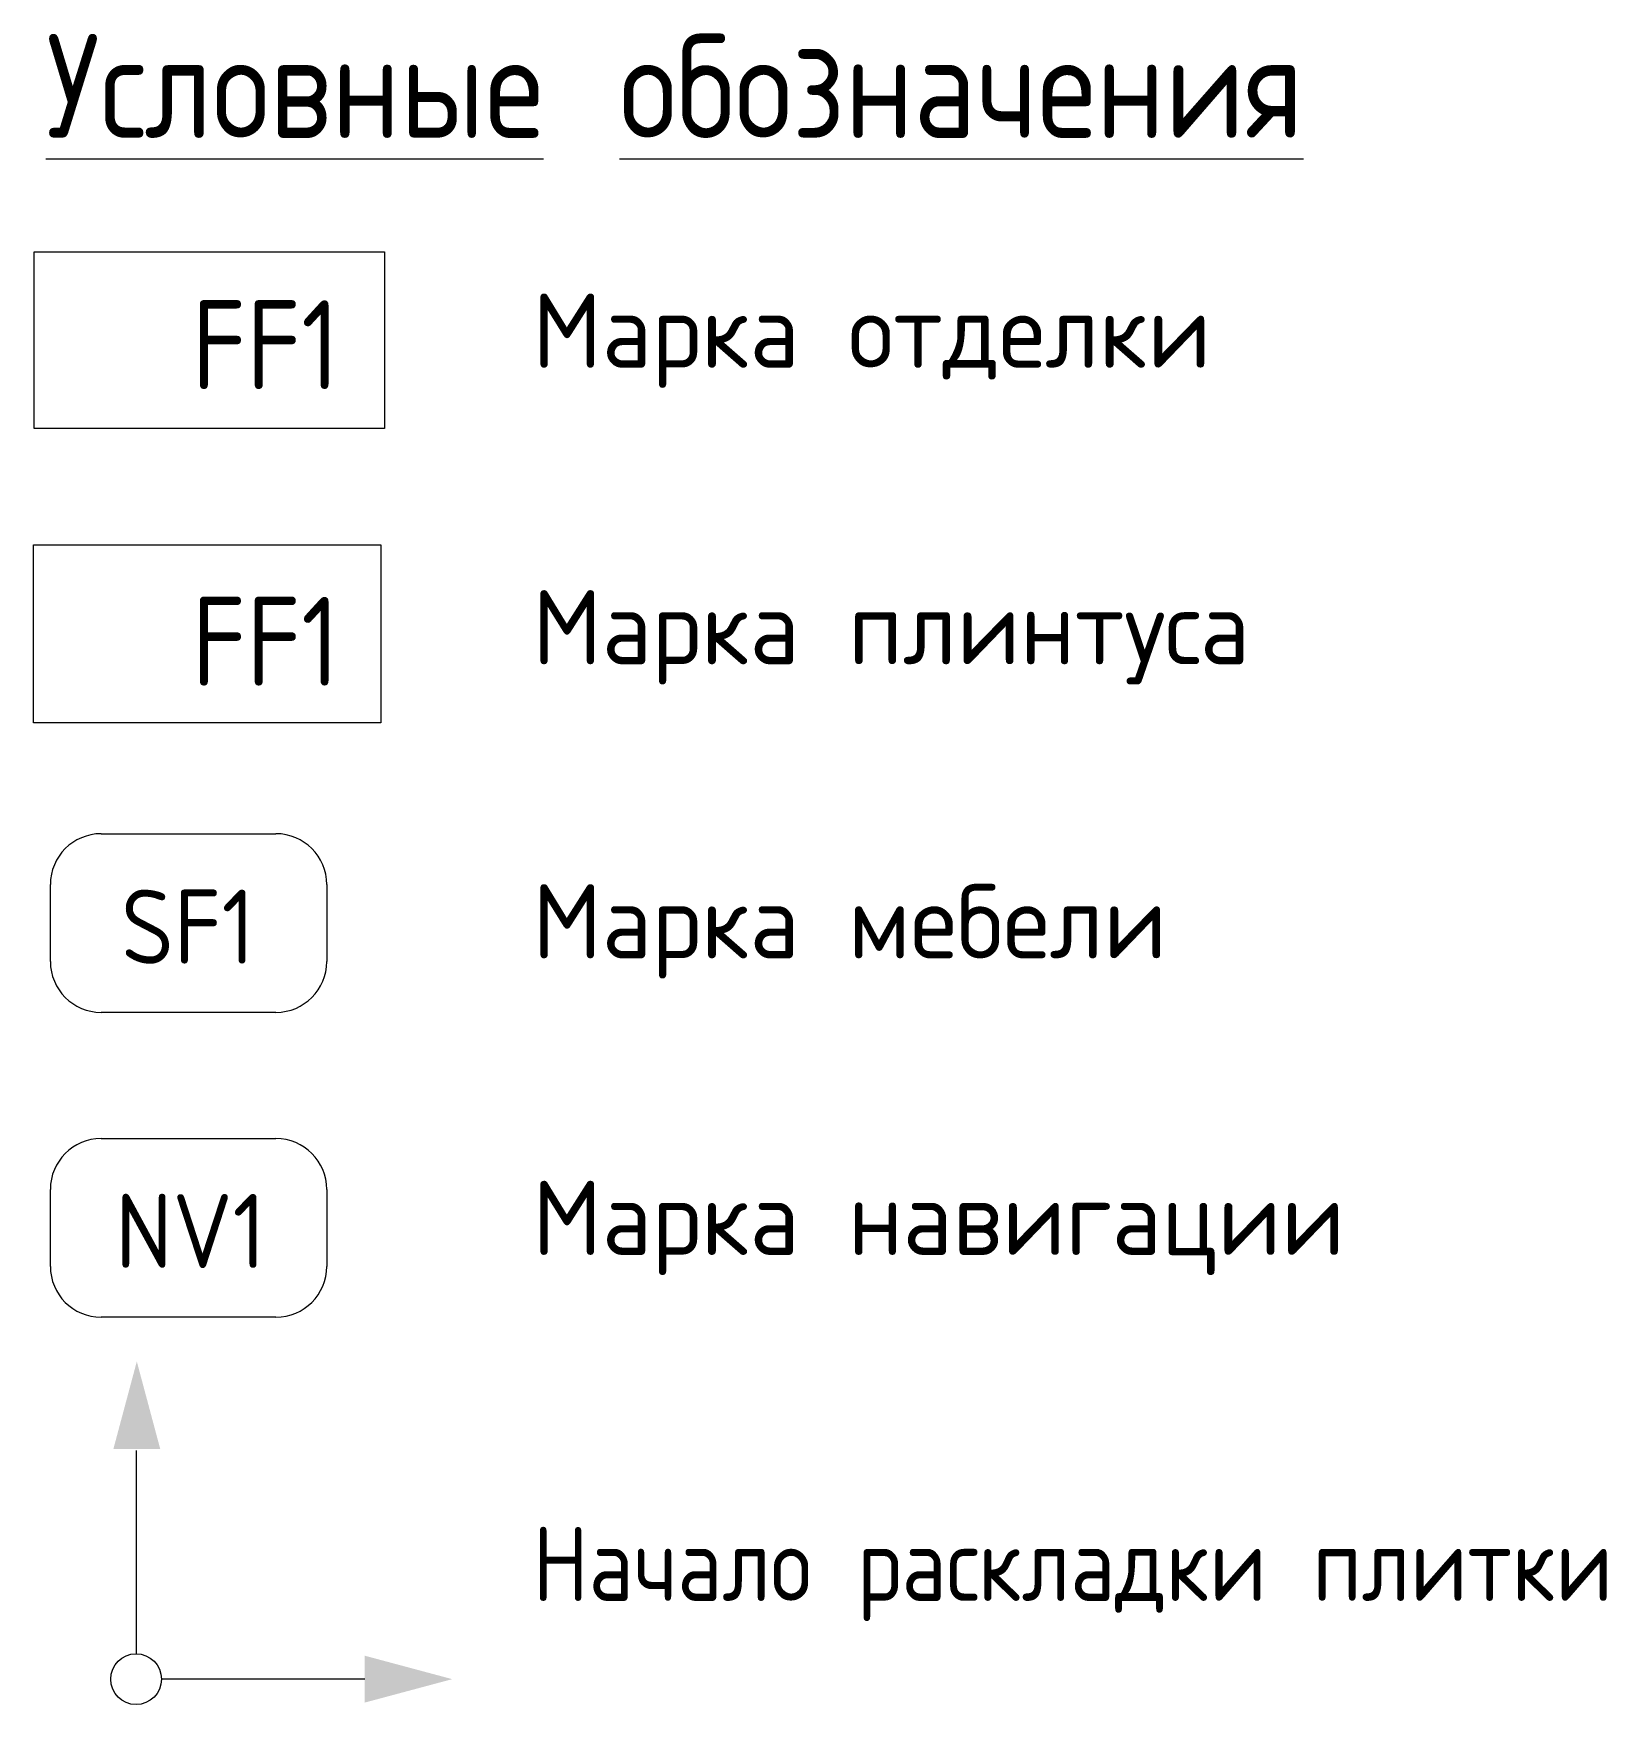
# Model space of a CAD drawing. Header units: millimetres. Extents: x 68806 to 95590, y -1987 to 22808.
# Drawn here: x 91876 to 95590, y -1987 to 1957 of the extents above; entities that cross this region are included whole.
import ezdxf

# ---------------------------------------------------------------- set-up
doc = ezdxf.new("R2010")
doc.units = ezdxf.units.MM
for name, color, linetype, lineweight, true_color in [('A-DETL-1', 5, 'Continuous', 9, 0x0000ff), ('A-DETL-GENF-2', 1, 'Continuous', 9, 0xff0000), ('G-ANNO-TEXT-1', 7, 'Continuous', 9, 0x3c3c3c), ('G-ANNO-TEXT-2', 7, 'Continuous', 9, 0x008000), ('G-ANNO-TEXT-3', 1, 'Continuous', 9, 0xff0000)]:
    doc.layers.add(name, color=color, linetype=linetype, lineweight=lineweight, true_color=true_color)
doc.layers.add('G-ANNO-TEXT', color=7, linetype='Continuous', lineweight=9)
doc.styles.add('GOST Common_3', font='GOST_Common.ttf', dxfattribs={"height": 175})
doc.styles.add('GOST Common_4', font='GOST_Common.ttf', dxfattribs={"width": 0.9, "height": 210})
doc.styles.add('GOST Common_5', font='GOST_Common.ttf', dxfattribs={"width": 0.9, "height": 245})
doc.styles.add('GOST Common_6', font='GOST_Common.ttf', dxfattribs={"width": 0.9, "height": 175})
doc.styles.add('ISOCPEUR_3', font='isocpeur.ttf', dxfattribs={"width": 0.9, "height": 175})

msp = doc.modelspace()

# ---------------------------------------------------------------- hatches: boundary and pattern name
at = {"layer": 'A-DETL-GENF-2'}
for points in [[(92064.9, -1383.9), (92175.5, -1383.9), (92120.2, -1177.4)], [(92658.5, -1982.5), (92864.9, -1927.2), (92658.5, -1871.9)]]:
    msp.add_hatch(color=256, dxfattribs=at).paths.add_polyline_path(points)

# ---------------------------------------------------------------- linework, layer by layer
at = {"layer": 'A-DETL-1'}
for p, q in [((91876.1, 750.1), (92696.1, 750.1)), ((91876.1, 330.1), (91876.1, 750.1)), ((92696.1, 750.1), (92696.1, 330.1)), ((92696.1, 330.1), (91876.1, 330.1)), ((92036.1, 68.3), (92448.6, 68.3)), ((91916.1, -233.3), (91916.1, -51.7)), ((92568.6, -51.7), (92568.6, -233.3)), ((92448.6, -353.3), (92036.1, -353.3)), ((92036.1, -651.3), (92448.6, -651.3)), ((91916.1, -953), (91916.1, -771.3)), ((92568.6, -771.3), (92568.6, -953)), ((92448.6, -1073), (92036.1, -1073)), ((92118.5, -1387.2), (92118.5, -1867.2)), ((92658.5, -1927.2), (92178.5, -1927.2))]:
    msp.add_line(p, q, dxfattribs=at)
msp.add_circle((92118.5, -1927.2), 60, dxfattribs=at)
for centre, start, end in [((92036.1, -51.7), 90, 180), ((92448.6, -51.7), 0, 90), ((92036.1, -233.3), 180, 270), ((92448.6, -233.3), 270, 0), ((92036.1, -771.3), 90, 180), ((92448.6, -771.3), 0, 90), ((92036.1, -953), 180, 270), ((92448.6, -953), 270, 0)]:
    msp.add_arc(centre, 120, start, end, dxfattribs=at)
at = {"layer": 'G-ANNO-TEXT-1', "flags": 128}
msp.add_lwpolyline([(91877.6, 1441.6), (92704.7, 1441.6), (92704.7, 1024.4), (91877.6, 1024.4)], close=True, dxfattribs=at)

# ---------------------------------------------------------------- texts
at = {"layer": 'G-ANNO-TEXT', "attachment_point": 1}
for s, insert, char_height, width, style in [('\\LУсловные', (91905.6, 1955.6), 245, 1550.544, 'GOST Common_5'), ('\\L\\fGOST Common|b0|i0|c204|p34|;\\W.9;\\L ', (93184.9, 1955.6), 245, 90.911, 'GOST Common_5'), ('\\Lобозначения', (93259.9, 1955.6), 245, 2111.164, 'GOST Common_5'), ('Начало', (93054.3, -1567.6), 175, 863.658, 'GOST Common_6'), ('\\fGOST Common|b0|i0|c204|p34|;\\W.9; ', (93766.9, -1567.6), 175, 65.658, 'GOST Common_6'), ('\\fGOST Common|b0|i0|c204|p34|;\\W.9; ', (94842, -1567.6), 175, 65.658, 'GOST Common_6'), ('раскладки', (93821.1, -1567.6), 175, 1237.405, 'GOST Common_6'), ('плитки', (94896.2, -1567.6), 175, 853.557, 'GOST Common_6')]:
    msp.add_mtext(s, dxfattribs=dict(at, insert=insert, char_height=char_height, width=width, style=style))
at = {"layer": 'G-ANNO-TEXT-1', "attachment_point": 1}
for s, insert, char_height, width, style in [('Марка', (93054.3, 1343.2), 175, 830.548, 'GOST Common_3'), ('\\fGOST Common|b0|i0|c204|p34|; ', (93739.6, 1343.2), 175, 72.954, 'GOST Common_3'), ('   FF1   ', (91905.6, 1327.3), 210, 929.316, 'GOST Common_4'), ('отделки', (93799.8, 1343.2), 175, 1099.915, 'GOST Common_3'), ('Марка', (93054.3, 643.2), 175, 830.548, 'GOST Common_3'), ('\\fGOST Common|b0|i0|c204|p34|; ', (93739.6, 643.2), 175, 72.954, 'GOST Common_3'), ('плинтуса', (93799.8, 643.2), 175, 1245.822, 'GOST Common_3'), ('Марка', (93054.3, -50.9), 175, 830.548, 'GOST Common_3'), ('\\fGOST Common|b0|i0|c204|p34|; ', (93739.6, -50.9), 175, 72.954, 'GOST Common_3'), ('мебели', (93799.8, -50.9), 175, 925.949, 'GOST Common_3'), ('Марка', (93054.3, -750.9), 175, 830.548, 'GOST Common_3'), ('\\fGOST Common|b0|i0|c204|p34|; ', (93739.6, -750.9), 175, 72.954, 'GOST Common_3'), ('навигации', (93799.8, -750.9), 175, 1414.177, 'GOST Common_3')]:
    msp.add_mtext(s, dxfattribs=dict(at, insert=insert, char_height=char_height, width=width, style=style))
at = {"layer": 'G-ANNO-TEXT-2', "char_height": 175, "attachment_point": 1, "style": 'ISOCPEUR_3'}
for s, insert, width in [('SF1', (92083, -63.7), 383.848), ('NV1', (92069.1, -782), 419.202)]:
    msp.add_mtext(s, dxfattribs=dict(at, insert=insert, width=width))
at = {"layer": 'G-ANNO-TEXT-3', "insert": (91905.6, 627.3), "char_height": 210, "width": 929.316, "attachment_point": 1, "style": 'GOST Common_4'}
msp.add_mtext('   FF1   ', dxfattribs=at)

doc.saveas('drawing.dxf')
